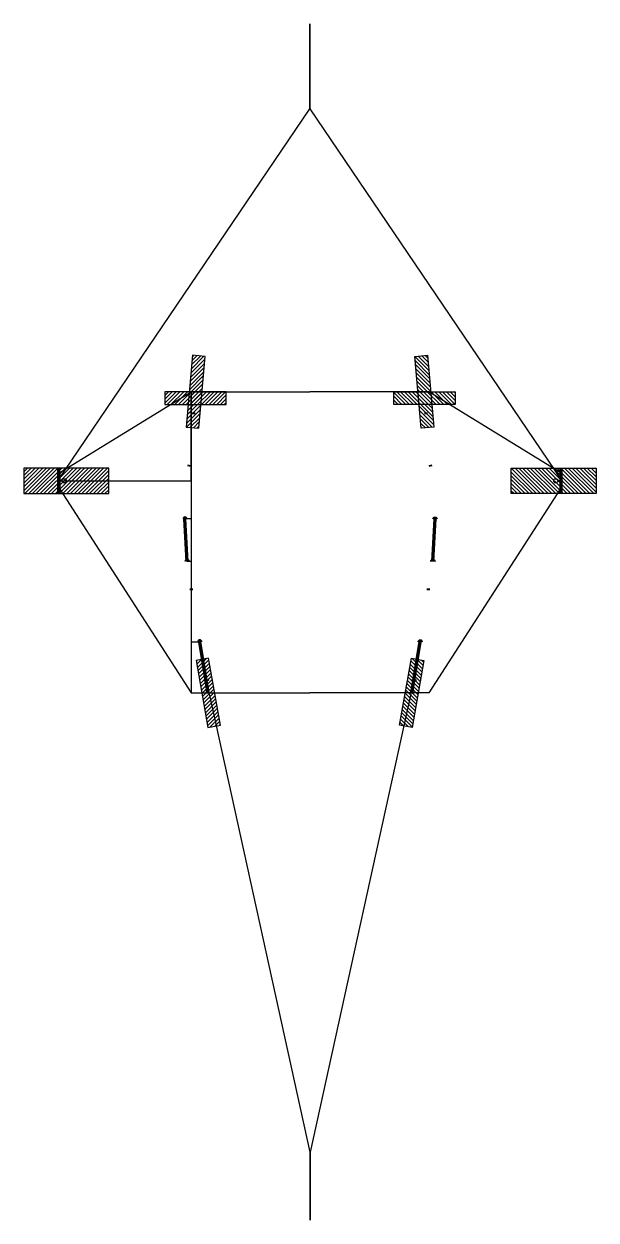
# Model space of a CAD drawing. Header units: inches. Extents: x -9.9 to 23.9, y -48.8 to 21.7.
import ezdxf

# ---------------------------------------------------------------- set-up
doc = ezdxf.new("R2010")
doc.units = ezdxf.units.IN
doc.linetypes.add('ACAD_ISO07W100', pattern=[3, 0, -3])
for name, color, linetype, lineweight, true_color in [('clear tape', 9, 'Continuous', 25, 0xc0c0c0), ('eighth inch dowels', 56, 'Continuous', 211, 0x808000), ('eighth inch dowels ... eighth inch dowels front', 56, 'ACAD_ISO07W100', 211, 0x808000), ('Main sheet cuts', 1, 'Continuous', 25, 0xff0000), ('paper tape', 4, 'Continuous', 25, 0x00ffff), ('reference lines', 3, 'Continuous', 25, 0x00ff00), ('string', 6, 'Continuous', 25, 0xff00ff), ('string ... knots', 216, 'Continuous', 25, 0x800080)]:
    doc.layers.add(name, color=color, linetype=linetype, lineweight=lineweight, true_color=true_color)

# ---------------------------------------------------------------- blocks, each defined once
blk = doc.blocks.new('Horizontal top tape')
at = {"layer": 'paper tape'}
h = blk.add_hatch(dxfattribs=at)
h.set_pattern_fill('ANSI31', color=256, scale=0.05, style=0, pattern_type=0)
h.paths.add_polyline_path([(1.8125, -0.75), (1.8125, 0), (-1.8125, 0), (-1.8125, -0.75)], flags=0)
for p, q in [((1.8125, 0), (-1.8125, 0)), ((-1.8125, 0), (-1.8125, -0.75)), ((1.8125, -0.75), (1.8125, 0)), ((-1.8125, -0.75), (1.8125, -0.75))]:
    blk.add_line(p, q, dxfattribs=at)
blk = doc.blocks.new('Spar')
at = {"layer": 'eighth inch dowels'}
for p, q in [((-0.5, -10), (-0.625, -7.5)), ((0.75, -17.75), (0.25, -14.75))]:
    blk.add_line(p, q, dxfattribs=at)
at = {"layer": 'eighth inch dowels ... eighth inch dowels front'}
for p, q in [((-0.625, -7.5), (0, 0)), ((0.25, -14.75), (-0.5, -10))]:
    blk.add_line(p, q, dxfattribs=at)
blk = doc.blocks.new('Spar reference lines')
at = {"layer": 'reference lines'}
for p, q in [((0, 0), (0, -17.75)), ((0, 0), (0.25, 0)), ((0, -7.5), (-0.375, -7.5)), ((0, -10), (-0.25, -10)), ((0, -14.75), (0.5, -14.75)), ((0, -17.75), (1, -17.75))]:
    blk.add_line(p, q, dxfattribs=at)
blk = doc.blocks.new('Main Sheet half')
at = {"layer": 'Main sheet cuts'}
for p, q in [((-7.75, -4.75), (0, 0)), ((0, 0), (7, 0)), ((-7.75, -4.75), (-7.75, -5.75)), ((-7.75, -5.75), (0, -17.75)), ((0, -17.75), (7, -17.75))]:
    blk.add_line(p, q, dxfattribs=at)
blk = doc.blocks.new('bridle reference')
at = {"layer": 'reference lines'}
for p, q in [((0, -5.25), (0, 0)), ((-7.813, -5.25), (-7.875, -5.25)), ((-7.75, -5.25), (-7.813, -5.25)), ((-7.75, -5.25), (-7.5, -5.25)), ((-7.5, -5.25), (0, -5.25)), ((-7.5, -5.25), (-5.125, -5.25))]:
    blk.add_line(p, q, dxfattribs=at)
blk = doc.blocks.new('tail bridle reference')
at = {"layer": 'reference lines'}
for p, q in [((0.875, 0.75), (0.75, 0.75)), ((0.875, 0.75), (1, 0.75)), ((0.875, 0.75), (0.875, 0)), ((0, 0), (0.875, 0))]:
    blk.add_line(p, q, dxfattribs=at)
blk = doc.blocks.new('vertical top tape')
at = {"layer": 'paper tape'}
h = blk.add_hatch(dxfattribs=at)
h.set_pattern_fill('ANSI31', color=256, scale=0.05, style=0, pattern_type=0)
h.paths.add_polyline_path([(0.188, -2.15), (0.559, 2.084), (-0.188, 2.15), (-0.559, -2.084)], flags=0)
for p, q in [((-0.188, 2.15), (-0.559, -2.084)), ((0.559, 2.084), (-0.188, 2.15)), ((0.188, -2.15), (0.559, 2.084)), ((-0.559, -2.084), (0.188, -2.15))]:
    blk.add_line(p, q, dxfattribs=at)
blk = doc.blocks.new('bottom tape')
at = {"layer": 'paper tape'}
h = blk.add_hatch(dxfattribs=at)
h.set_pattern_fill('ANSI31', color=256, scale=0.05, style=0, pattern_type=0)
h.paths.add_polyline_path([(0.022, 2.035), (-0.717, 1.905), (-0.022, -2.035), (0.717, -1.904)], flags=0)
for p, q in [((0.022, 2.035), (-0.717, 1.905)), ((-0.717, 1.905), (-0.022, -2.035)), ((0.717, -1.904), (0.022, 2.035)), ((-0.022, -2.035), (0.717, -1.904))]:
    blk.add_line(p, q, dxfattribs=at)
blk = doc.blocks.new('clear tape')
at = {"layer": 'clear tape'}
h = blk.add_hatch(dxfattribs=at)
h.set_pattern_fill('ANSI31', color=256, scale=0.05, style=0, pattern_type=0)
h.paths.add_polyline_path([(3, 0.75), (-2, 0.75), (-2, -0.75), (3, -0.75)], flags=0)
for p, q in [((3, 0.75), (-2, 0.75)), ((-2, 0.75), (-2, -0.75)), ((3, -0.75), (3, 0.75)), ((-2, -0.75), (3, -0.75))]:
    blk.add_line(p, q, dxfattribs=at)
blk = doc.blocks.new('knot')
at = {"layer": 'string ... knots'}
for p, q in [((-0.008, 0.013), (-0.008, -0.013)), ((0.015, 0), (-0.008, 0.013)), ((-0.008, -0.013), (0.015, 0))]:
    blk.add_line(p, q, dxfattribs=at)
blk = doc.blocks.new('bridle half')
at = {"layer": 'string'}
for p, q in [((14.866, 21.937), (14.866, 26.937)), ((0, 0), (14.866, 21.937)), ((0, 0), (0.25, 0))]:
    blk.add_line(p, q, dxfattribs=at)
at = {"layer": 'string ... knots'}
for p in [(14.866, 21.937), (0, 0)]:
    blk.add_blockref('knot', p, dxfattribs=at)
blk = doc.blocks.new('Tail bridle half')
at = {"layer": 'string'}
for p, q in [((-0.125, 0), (0.125, 0)), ((0, 0), (6.124, -27.834)), ((6.124, -27.834), (6.124, -31.834))]:
    blk.add_line(p, q, dxfattribs=at)
at = {"layer": 'string ... knots'}
for p in [(0, 0), (6.124, -27.834)]:
    blk.add_blockref('knot', p, dxfattribs=at)
blk = doc.blocks.new('hemisphere spar slit')
at = {"layer": 'Main sheet cuts'}
blk.add_arc((0, 0), 0.125, 0, 180, dxfattribs=at)

msp = doc.modelspace()

# ---------------------------------------------------------------- hatches: boundary and pattern name
at = {"layer": 'paper tape'}
h = msp.add_hatch(dxfattribs=at)
h.set_pattern_fill('ACAD_ISO02W100', color=256, style=0, pattern_type=0)
h.paths.add_polyline_path([(-1.592, -0.75), (2.033, -0.75), (2.033, 0), (-1.592, 0)], flags=0)
h = msp.add_hatch(dxfattribs=at)
h.set_pattern_fill('ACAD_ISO02W100', color=256, angle=180, style=0, pattern_type=0)
h.paths.add_polyline_path([(15.592, -0.75), (11.967, -0.75), (11.967, 0), (15.592, 0)], flags=0)

# ---------------------------------------------------------------- linework, layer by layer
at = {"layer": 'eighth inch dowels'}
for p, q in [((-7.813, -6), (-7.813, -4.5)), ((21.812, -6), (21.812, -4.5))]:
    msp.add_line(p, q, dxfattribs=at)
at = {"layer": 'Main sheet cuts'}
for p, q in [((0, 0), (0.25, 0)), ((14, 0), (13.75, 0)), ((0, -17.75), (1, -17.75)), ((14, -17.75), (13, -17.75))]:
    msp.add_line(p, q, dxfattribs=at)
for centre, radius in [((-7.5, -5.25), 0.125), ((21.5, -5.25), 0.125), ((0.75, -17), 0.0157), ((1, -17), 0.0157), ((13, -17), 0.0157), ((13.25, -17), 0.0157)]:
    msp.add_circle(centre, radius, dxfattribs=at)

# ---------------------------------------------------------------- block references
at = {"layer": 'clear tape'}
msp.add_blockref('clear tape', (-7.875, -5.25), dxfattribs=at)
at = {"layer": 'clear tape', "yscale": -1, "rotation": 180}
msp.add_blockref('clear tape', (21.875, -5.25), dxfattribs=at)
at = {"layer": 'eighth inch dowels ... eighth inch dowels front'}
msp.add_blockref('Spar', (0.25, 0), dxfattribs=at)
at = {"layer": 'eighth inch dowels ... eighth inch dowels front', "yscale": -1, "rotation": 180}
msp.add_blockref('Spar', (13.75, 0), dxfattribs=at)
at = {"layer": 'Main sheet cuts'}
for p in [(-0.375, -7.5), (-0.25, -10), (0.5, -14.75)]:
    msp.add_blockref('hemisphere spar slit', p, dxfattribs=at)
at = {"layer": 'Main sheet cuts', "yscale": -1, "rotation": 180}
for p in [(14.375, -7.5), (14.25, -10), (13.5, -14.75)]:
    msp.add_blockref('hemisphere spar slit', p, dxfattribs=at)
at = {"layer": 'paper tape'}
for name, p in [('vertical top tape', (0.25, 0)), ('Main Sheet half', (0, 0)), ('Horizontal top tape', (0.25, 0)), ('bottom tape', (1, -17.75))]:
    msp.add_blockref(name, p, dxfattribs=at)
at = {"layer": 'paper tape', "yscale": -1, "rotation": 180}
for name, p in [('vertical top tape', (13.75, 0)), ('Main Sheet half', (14, 0)), ('Horizontal top tape', (13.75, 0)), ('bottom tape', (13, -17.75))]:
    msp.add_blockref(name, p, dxfattribs=at)
at = {"layer": 'reference lines'}
for name, p in [('bridle reference', (0, 0)), ('Spar reference lines', (0, 0)), ('tail bridle reference', (0, -17.75))]:
    msp.add_blockref(name, p, dxfattribs=at)
at = {"layer": 'string'}
for name, p in [('bridle half', (-7.875, -5.25)), ('Tail bridle half', (0.875, -17))]:
    msp.add_blockref(name, p, dxfattribs=at)
at = {"layer": 'string', "yscale": -1, "rotation": 180}
for name, p in [('bridle half', (21.875, -5.25)), ('Tail bridle half', (13.125, -17))]:
    msp.add_blockref(name, p, dxfattribs=at)

doc.saveas('drawing.dxf')
